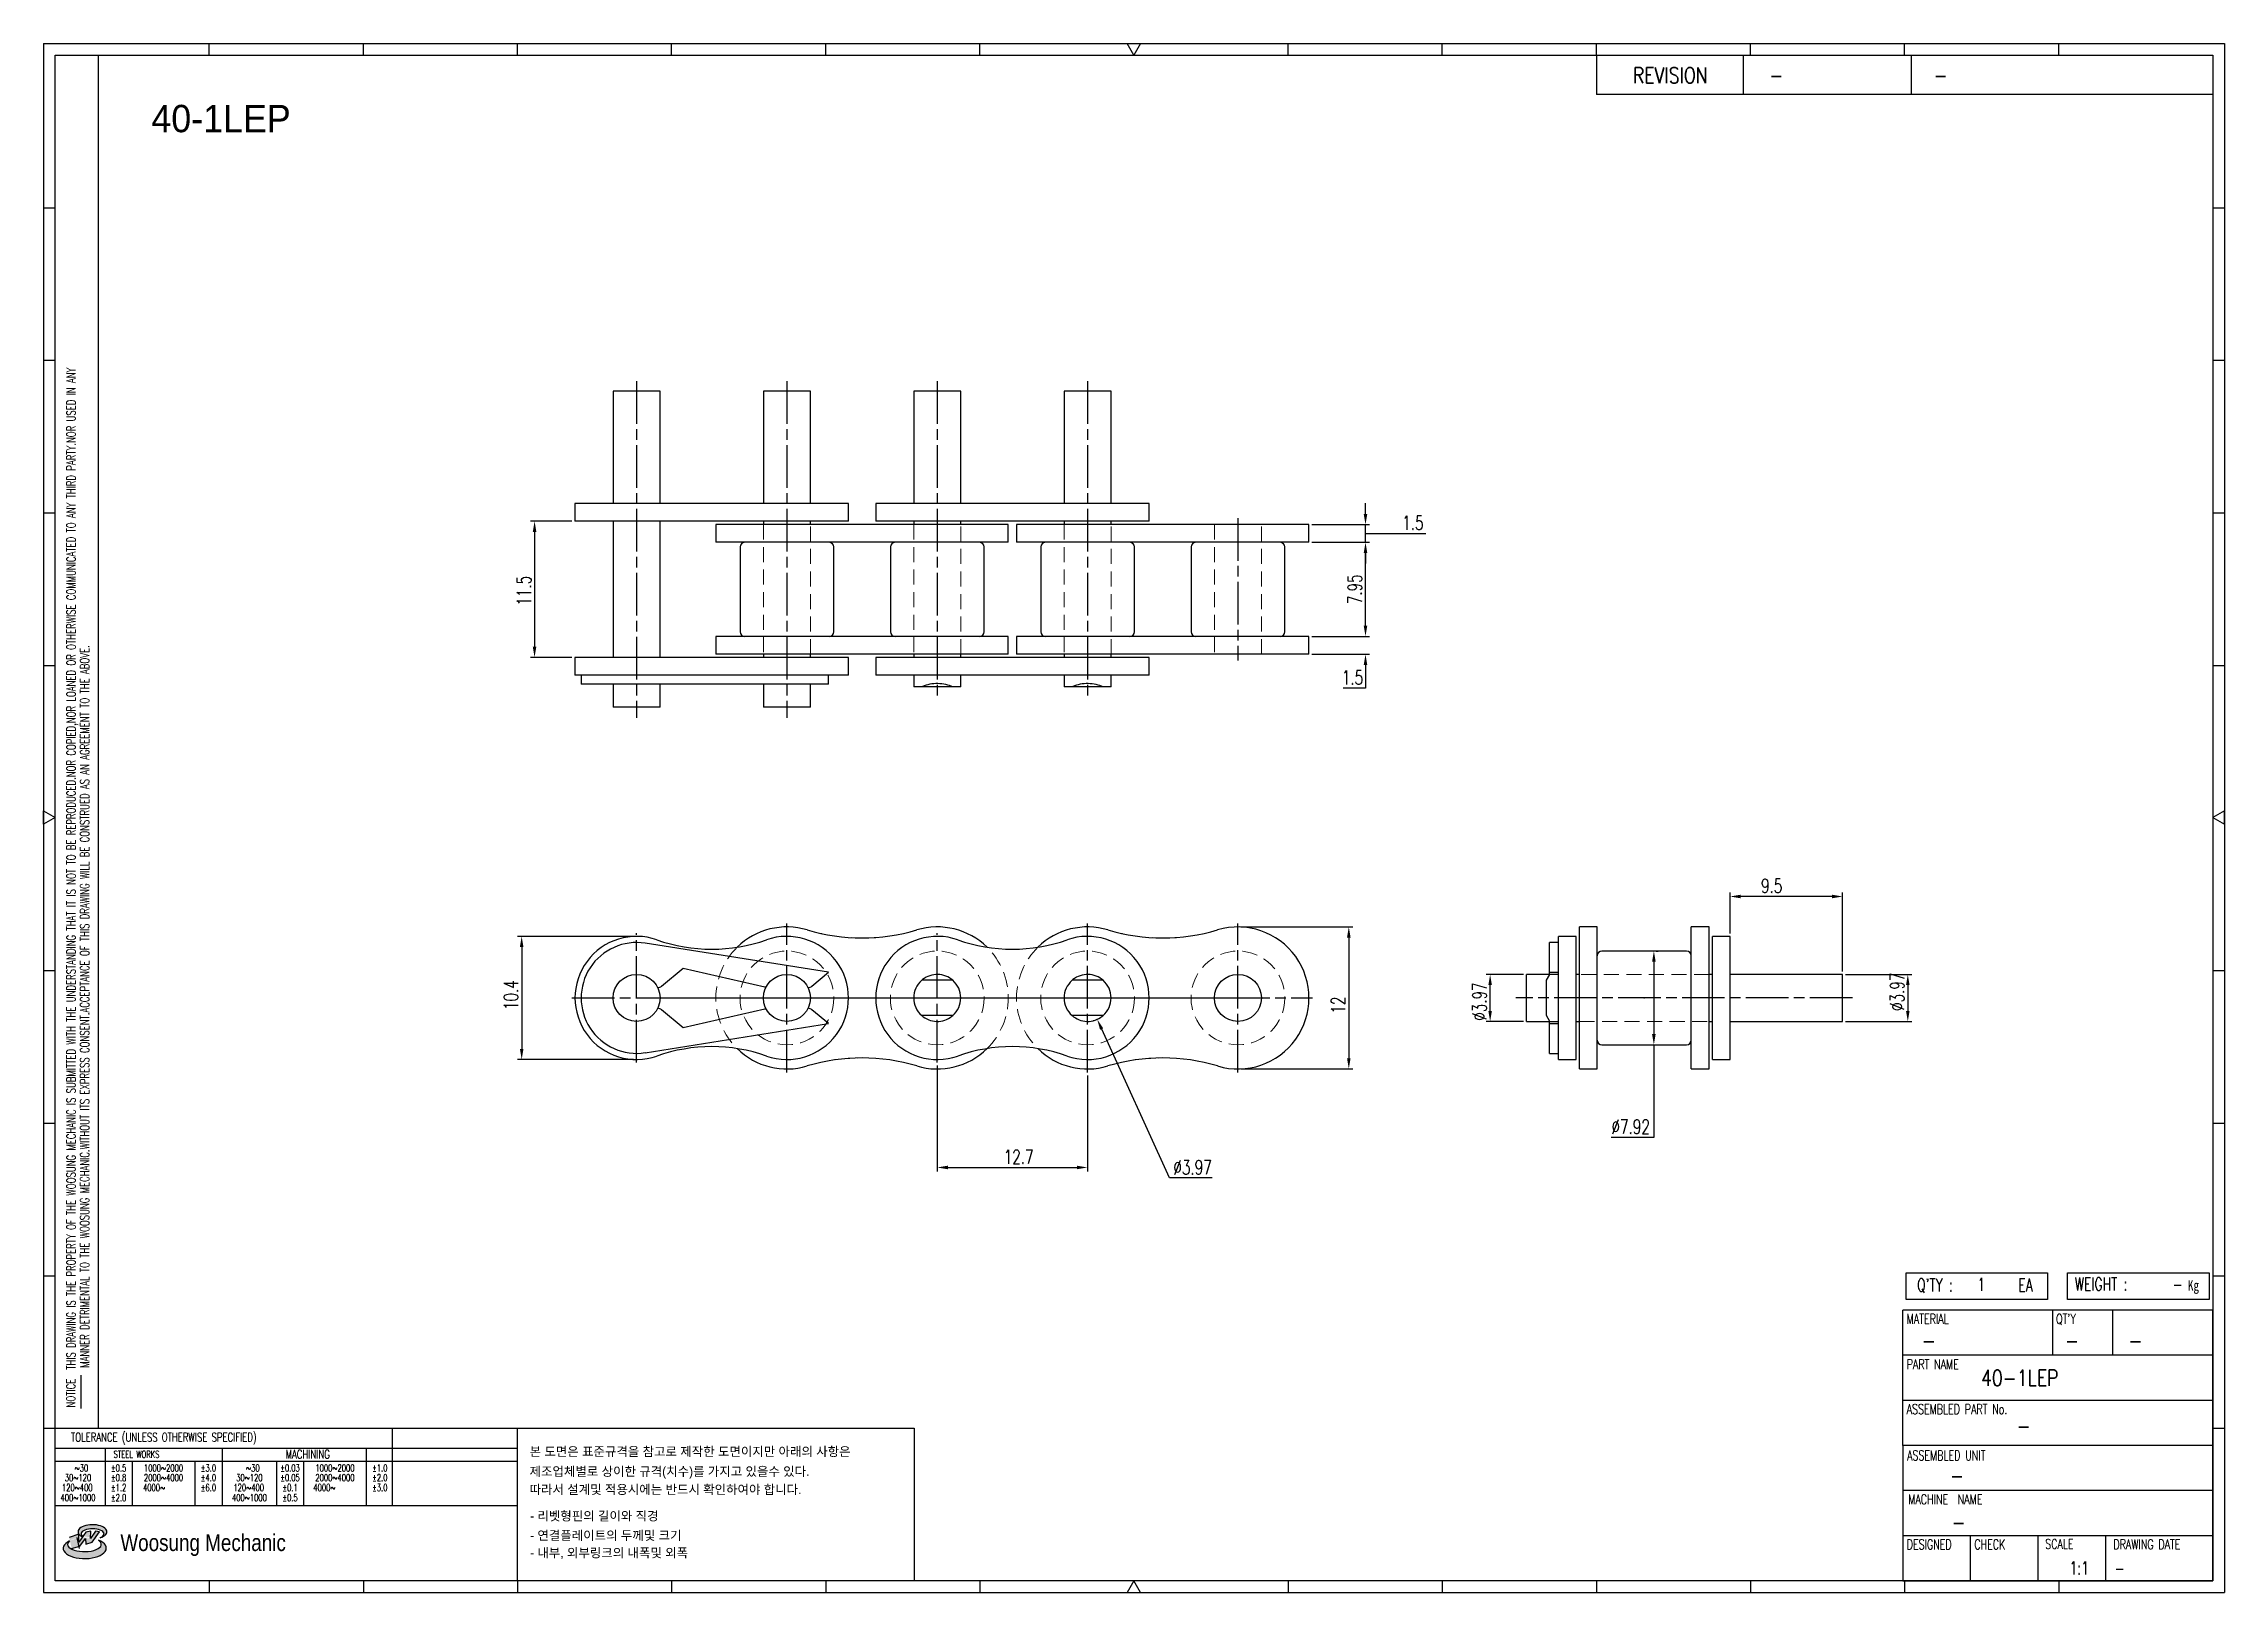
# Model space of a CAD drawing. Header units: millimetres. Extents: x 333 to 518, y 59 to 190.
import ezdxf
from ezdxf.enums import TextEntityAlignment as Align

# ---------------------------------------------------------------- set-up
doc = ezdxf.new("R2010")
doc.units = ezdxf.units.MM
doc.linetypes.add('AM_ISO08W050', pattern=[18, 12, -1.5, 3, -1.5])
doc.linetypes.add('HIDDEN', pattern=[9.525, 6.35, -3.175])
doc.layers.get('Defpoints').update_dxf_attribs({"color": 80})
doc.layers.add('CL1', color=140, linetype='AM_ISO08W050', lineweight=25)
doc.layers.add('HL3', color=1, linetype='HIDDEN', lineweight=0)
for name, color, linetype in [('S-DIM', 7, 'Continuous'), ('TITLE', 7, 'Continuous'), ('도면레이아웃', 7, 'Continuous')]:
    doc.layers.add(name, color=color, linetype=linetype)
doc.styles.add('HAN', font='ROMANS.shx', dxfattribs={"width": 0.7, "bigfont": 'whgtxt.shx'})
doc.styles.add('HKD_ST2', font='romans.shx', dxfattribs={"width": 0.7, "height": 4, "bigfont": '@extfont2.shx'})
doc.styles.add('HSG', font='SIMPLEX.shx', dxfattribs={"width": 0.7, "bigfont": 'HSG.shx'})
doc.styles.add('MtXpl_', font='Gulim.ttf')
doc.styles.add('SLDTEXTSTYLE4', font='arial.ttf', dxfattribs={"width": 0.8})
doc.dimstyles.new('AP0.5', dxfattribs={"dimscale": 0.5, "dimtxt": 2.4, "dimasz": 1.8, "dimexe": 0.7, "dimexo": 0.5, "dimgap": 0.6, "dimtad": 1, "dimtoh": 1, "dimrnd": 0.01, "dimzin": 9, "dimdsep": 46, "dimtxsty": 'HSG', "dimcen": 0, "dimclrd": 251, "dimclre": 251, "dimclrt": 60, "dimazin": 2, "dimtp": 1, "dimtm": 1, "dimtfac": 0.5, "dimtofl": 0, "dimtmove": 0, "dimatfit": 3, "dimfxl": 0, "dimtvp": 1, "dimtolj": 2, "dimlwd": -1, "dimlwe": -1, "dimarcsym": 0})

# ---------------------------------------------------------------- blocks, each defined once
blk = doc.blocks.new('MAST')
at = {"layer": '도면레이아웃'}
h = blk.add_hatch(color=10, dxfattribs=at)
h.paths.add_polyline_path([(1.544, 35.177), (1.554, 34.966), (1.779, 35.034), (2.054, 35.422), (1.908, 35.446), (1.728, 35.167), (1.741, 35.439), (1.547, 35.405), (1.292, 35.041), (1.295, 35.33), (0.943, 35.208), (1.03, 34.8), (1.336, 34.885)])
edge = h.paths.add_edge_path()
edge.add_ellipse((1.795, 35.421), major_axis=(-0.53, 0), ratio=0.487785, start_angle=122.36065, end_angle=403.39574)
edge.add_line((1.411, 35.244), (1.419, 35.261))
edge.add_ellipse((1.798, 35.344), major_axis=(-0.423, 0), ratio=0.444396, start_angle=131.58977, end_angle=386.19408, ccw=False)
edge = h.paths.add_edge_path()
edge.add_ellipse((1.512, 34.815), major_axis=(-0.793, 0), ratio=0.480113, start_angle=314.67633, end_angle=590.85213)
edge.add_ellipse((1.501, 34.958), major_axis=(-0.62, 0), ratio=0.43311, start_angle=331.7024, end_angle=574.42495, ccw=False)
at = {"color": 140}
for p, q in [((0, 90.118), (80.15, 90.118)), ((0, 90.118), (0, 33.191)), ((80.15, 90.118), (80.15, 33.191)), ((57.068, 89.693), (57.068, 88.246)), ((62.47, 89.693), (62.47, 88.246)), ((68.635, 89.693), (68.635, 88.246)), ((79.725, 88.246), (57.068, 88.246)), ((68.449, 43.961), (68.449, 44.936)), ((68.449, 44.936), (73.654, 44.936)), ((73.654, 44.936), (73.654, 43.961)), ((74.39, 43.961), (74.39, 44.936)), ((74.39, 44.936), (79.595, 44.936)), ((79.595, 44.936), (79.595, 43.961)), ((68.336, 38.59), (68.336, 43.563)), ((79.725, 43.563), (68.336, 43.563)), ((73.654, 43.961), (68.449, 43.961)), ((73.827, 43.563), (73.827, 41.905)), ((79.595, 43.961), (74.39, 43.961)), ((76.037, 43.563), (76.037, 41.905)), ((79.725, 38.59), (79.725, 43.563)), ((79.725, 41.905), (68.336, 41.905)), ((79.725, 40.248), (68.336, 40.248)), ((68.336, 38.59), (68.336, 33.616)), ((79.725, 38.59), (68.336, 38.59)), ((79.725, 33.616), (79.725, 38.59)), ((79.725, 36.932), (68.336, 36.932)), ((79.725, 35.274), (68.336, 35.274)), ((70.822, 33.616), (70.822, 35.274)), ((73.309, 33.616), (73.309, 35.274)), ((75.796, 33.616), (75.796, 35.274)), ((0, 33.191), (80.15, 33.191)), ((68.336, 33.616), (79.725, 33.616))]:
    blk.add_line(p, q, dxfattribs=at)
for p, q in [((6.089, 89.693), (6.089, 90.118)), ((11.753, 89.693), (11.753, 90.118)), ((17.418, 89.693), (17.418, 90.118)), ((23.082, 89.693), (23.082, 90.118)), ((28.746, 89.693), (28.746, 90.118)), ((34.411, 89.693), (34.411, 90.118)), ((45.739, 89.693), (45.739, 90.118)), ((51.404, 89.693), (51.404, 90.118)), ((57.068, 89.693), (57.068, 90.118)), ((62.732, 89.693), (62.732, 90.118)), ((68.397, 89.693), (68.397, 90.118)), ((74.061, 89.693), (74.061, 90.118)), ((0, 84.085), (0.425, 84.085)), ((79.725, 84.085), (80.15, 84.085)), ((0, 78.478), (0.425, 78.478)), ((79.725, 78.478), (80.15, 78.478)), ((0, 72.87), (0.425, 72.87)), ((79.725, 72.87), (80.15, 72.87)), ((0, 67.262), (0.425, 67.262)), ((79.725, 67.262), (80.15, 67.262)), ((0, 56.047), (0.425, 56.047)), ((79.725, 56.047), (80.15, 56.047)), ((0, 50.439), (0.425, 50.439)), ((79.725, 50.439), (80.15, 50.439)), ((0, 44.832), (0.425, 44.832)), ((79.725, 44.832), (80.15, 44.832)), ((1.377, 39.947), (1.377, 41.174)), ((0, 39.224), (0.425, 39.224)), ((79.725, 39.224), (80.15, 39.224)), ((6.089, 33.616), (6.089, 33.191)), ((11.753, 33.616), (11.753, 33.191)), ((17.418, 33.616), (17.418, 33.191)), ((23.082, 33.616), (23.082, 33.191)), ((28.746, 33.616), (28.746, 33.191)), ((34.411, 33.616), (34.411, 33.191)), ((45.739, 33.616), (45.739, 33.191)), ((51.404, 33.616), (51.404, 33.191)), ((57.068, 33.616), (57.068, 33.191)), ((62.732, 33.616), (62.732, 33.191)), ((68.397, 33.616), (68.397, 33.191)), ((74.061, 33.616), (74.061, 33.191))]:
    blk.add_line(p, q)
at = {"color": 2}
for p, q in [((2.017, 39.224), (2.017, 89.693)), ((0.425, 39.224), (17.418, 39.224)), ((0.425, 38.487), (17.418, 38.487)), ((2.257, 38.487), (2.257, 36.382)), ((6.557, 38.5), (6.557, 36.382)), ((11.857, 38.487), (11.857, 36.382)), ((12.816, 39.224), (12.816, 36.382)), ((17.418, 33.616), (17.418, 39.224)), ((0.425, 38.012), (17.418, 38.012)), ((3.257, 38.012), (3.257, 36.382)), ((5.557, 38.012), (5.557, 36.382)), ((8.557, 38.012), (8.557, 36.382)), ((9.557, 38.026), (9.557, 36.382)), ((0.425, 36.382), (17.418, 36.382))]:
    blk.add_line(p, q, dxfattribs=at)
for points in [[(40.075, 89.693), (39.83, 90.118), (40.32, 90.118)], [(0.425, 61.679), (0, 61.433), (0, 61.924)], [(79.725, 61.679), (80.15, 61.433), (80.15, 61.924)], [(40.075, 33.616), (39.83, 33.191), (40.32, 33.191)]]:
    blk.add_lwpolyline(points, close=True)
at = {"color": 140}
blk.add_lwpolyline([(0.425, 89.693), (79.725, 89.693), (79.725, 33.616), (0.425, 33.616)], close=True, dxfattribs=at)
at = {"layer": '도면레이아웃'}
for p, q in [((1.295, 35.33), (0.943, 35.208)), ((1.547, 35.405), (1.292, 35.041)), ((1.292, 35.041), (1.295, 35.33)), ((1.741, 35.439), (1.547, 35.405)), ((1.908, 35.446), (1.728, 35.167)), ((1.728, 35.167), (1.741, 35.439)), ((1.779, 35.034), (2.054, 35.422)), ((2.054, 35.422), (1.908, 35.446)), ((1.03, 34.8), (1.336, 34.885)), ((1.224, 35.208), (1.311, 34.8)), ((1.224, 35.208), (1.224, 35.208)), ((1.336, 34.885), (1.544, 35.177)), ((1.419, 35.261), (1.411, 35.244)), ((1.544, 35.177), (1.554, 34.966)), ((1.554, 34.966), (1.779, 35.034))]:
    blk.add_line(p, q, dxfattribs=at)
for centre, major_axis, ratio, start_param, end_param in [((1.795, 35.421), (-0.53, 0), 0.487785, 2.135596, 7.040584), ((1.798, 35.344), (-0.423, 0), 0.444396, 2.296675, 6.740358), ((1.512, 34.815), (-0.793, 0), 0.480113, 5.492138, 10.312315), ((1.501, 34.958), (-0.62, 0), 0.43311, 5.789299, 10.025607)]:
    blk.add_ellipse(centre, major_axis=major_axis, ratio=ratio, start_param=start_param, end_param=end_param, dxfattribs=at)
for s, height, style, width, p in [('REVISION', 0.5806, 'HAN', 0.8, (58.415, 88.664)), ('-', 0.581, 'HAN', 0.8, (63.426, 88.664)), ('-', 0.581, 'HAN', 0.8, (69.468, 88.664)), ("Q'TY : ", 0.4746, 'HKD_ST2', 0.7, (68.857, 44.253)), ('1', 0.475, 'HKD_ST2', 0.7, (71.071, 44.275)), ('EA', 0.4746, 'HKD_ST2', 0.7, (72.578, 44.253)), ('WEIGHT : ', 0.4746, 'HKD_ST2', 0.7, (74.65, 44.286)), ('-', 0.581, 'HAN', 0.8, (69.029, 42.157)), ('-', 0.581, 'HAN', 0.8, (74.289, 42.157)), ('-', 0.581, 'HAN', 0.8, (76.623, 42.157)), ('-', 0.581, 'HAN', 0.8, (72.515, 39.013)), ('-', 0.581, 'HAN', 0.8, (70.067, 37.189)), ('-', 0.581, 'HAN', 0.8, (70.126, 35.48)), ('1:1', 0.4746, 'HKD_ST2', 0.7, (74.458, 33.848)), ('-', 0.475, 'HKD_ST2', 0.7, (76.112, 33.837))]:
    blk.add_text(s, height=height, dxfattribs=dict(style=style, width=width)).set_placement(p)
at = {"color": 6, "style": 'HKD_ST2', "width": 0.7}
for s, p in [(' THIS DRAWING IS THE PROPERTY OF THE WOOSUNG MECHANIC IS SUBMITTED WITH THE UNDERSTANDING THAT IT IS NOT TO BE REPRODUCED.NOR COPIED,NOR LOANED OR OTHERWISE COMMUNICATED TO ANY THIRD PARTY.NOR USED IN ANY', (1.173, 41.217)), ('MANNER DETRIMENTAL TO THE WOOSUNG MECHANIC.WITHOUT ITS EXPRESS CONSENT.ACCEPTANCE OF THIS DRAWING WILL BE CONSTRUED AS AN AGREEMENT TO THE ABOVE.', (1.672, 41.447))]:
    blk.add_text(s, height=0.326266, rotation=90, dxfattribs=at).set_placement(p)
at = {"style": 'HKD_ST2', "width": 0.7}
blk.add_text('-', height=0.475, dxfattribs=at).set_placement((78.613, 44.286), align=Align.RIGHT)
at = {"color": 254, "style": 'HKD_ST2', "width": 0.7}
for s, height, p in [('MATERIAL', 0.3651, (68.474, 43.425)), ("QT'Y", 0.3651, (73.965, 43.425)), ('PART NAME', 0.3651, (68.474, 41.756)), ('ASSEMBLED PART No.', 0.36511, (68.474, 40.109)), ('ASSEMBLED UNIT', 0.36511, (68.49, 38.408)), ('MACHINE  NAME', 0.36511, (68.532, 36.794)), ('DESIGNED', 0.3651, (68.474, 35.136)), ('CHECK', 0.3651, (70.961, 35.136)), ('SCALE', 0.3651, (73.566, 35.153)), ('DRAWING DATE', 0.36511, (76.071, 35.141))]:
    blk.add_text(s, height=height, dxfattribs=at).set_placement(p, align=Align.TOP_LEFT)
at = {"style": 'HKD_ST2', "width": 0.7}
blk.add_text('NOTICE', height=0.3263, rotation=90, dxfattribs=at).set_placement((1.163, 39.988))
blk.add_text('TOLERANCE (UNLESS OTHERWISE SPECIFIED)', height=0.32627, dxfattribs=at).set_placement((4.417, 38.896), align=Align.MIDDLE_CENTER)
at = {"color": 4, "style": 'HKD_ST2', "width": 0.7}
for s, height, p in [('%%12630', 0.261, (1.389, 37.762)), ('1000%%1262000', 0.26101, (4.407, 37.762)), ('%%12630', 0.261, (7.689, 37.762)), ('1000%%1262000', 0.26101, (10.707, 37.762)), ('120%%126400', 0.26101, (1.237, 37.045)), ('30%%126120', 0.261, (1.263, 37.411)), ('4000%%126', 0.261, (4.061, 37.045)), ('2000%%1264000', 0.26101, (4.407, 37.411)), ('120%%126400', 0.26101, (7.537, 37.045)), ('30%%126120', 0.261, (7.563, 37.411)), ('4000%%126', 0.261, (10.321, 37.045)), ('2000%%1264000', 0.26101, (10.707, 37.411)), ('400%%1261000', 0.26101, (1.263, 36.67)), ('400%%1261000', 0.26101, (7.563, 36.67))]:
    blk.add_text(s, height=height, dxfattribs=at).set_placement(p, align=Align.MIDDLE_CENTER)
for s, height, p in [('%%P0.5', 0.261, (2.757, 37.762)), ('STEEL WORKS', 0.26101, (3.416, 38.268)), ('%%P3.0', 0.261, (6.057, 37.762)), ('%%P0.03', 0.261, (9.057, 37.762)), ('MACHINING', 0.3263, (9.707, 38.27)), ('%%P1.0', 0.261, (12.357, 37.762)), ('%%P0.8', 0.261, (2.757, 37.411)), ('%%P1.2', 0.261, (2.757, 37.045)), ('%%P4.0', 0.261, (6.057, 37.411)), ('%%P6.0', 0.261, (6.057, 37.045)), ('%%P0.05', 0.261, (9.057, 37.411)), ('%%P0.1', 0.261, (9.057, 37.045)), ('%%P2.0', 0.261, (12.357, 37.411)), ('%%P3.0', 0.261, (12.357, 37.045)), ('%%P2.0', 0.261, (2.757, 36.67)), ('%%P0.5', 0.261, (9.057, 36.67))]:
    blk.add_text(s, height=height, dxfattribs=at).set_placement(p, align=Align.MIDDLE)
at = {"color": 1, "style": 'SLDTEXTSTYLE4', "width": 0.8}
blk.add_text('Woosung Mechanic', height=0.61957, dxfattribs=at).set_placement((2.822, 34.711))
at = {"layer": 'TITLE', "width": 0.8}
blk.add_text('Kg', height=0.3789, dxfattribs=at).set_placement((78.807, 44.286))
blk = doc.blocks.new('*D2')
at = {"layer": 'Defpoints', "color": 0, "transparency": 16777216}
for p in [(440.35, 139.81), (440.35, 138.31), (445.13, 139.81)]:
    blk.add_point(p, dxfattribs=at)
at = {"layer": 'S-DIM', "color": 251, "linetype": 'ByBlock', "transparency": 16777216}
for p, q in [((445.13, 140.71), (445.13, 141.61)), ((440.6, 139.81), (445.48, 139.81)), ((440.6, 138.31), (445.48, 138.31)), ((445.13, 137.41), (445.13, 135.44)), ((445.13, 135.44), (443.23, 135.44))]:
    blk.add_line(p, q, dxfattribs=at)
at = {"layer": 'S-DIM', "color": 251, "transparency": 16777216}
for points in [[(444.98, 140.71), (445.28, 140.71), (445.13, 139.81)], [(444.98, 137.41), (445.28, 137.41), (445.13, 138.31)]]:
    blk.add_solid(points, dxfattribs=at)
at = {"layer": 'S-DIM', "color": 60, "transparency": 16777216, "insert": (444.03, 136.34), "char_height": 1.2, "attachment_point": 5, "style": 'HSG'}
blk.add_mtext('\\A2;1.5', dxfattribs=at)
blk = doc.blocks.new('*D3')
at = {"layer": 'Defpoints', "color": 0, "transparency": 16777216}
for p in [(440.35, 147.76), (445.13, 147.76), (440.35, 139.81)]:
    blk.add_point(p, dxfattribs=at)
at = {"layer": 'S-DIM', "color": 251, "linetype": 'ByBlock', "transparency": 16777216}
for p, q in [((440.6, 147.76), (445.48, 147.76)), ((445.13, 140.71), (445.13, 146.86)), ((440.6, 139.81), (445.48, 139.81))]:
    blk.add_line(p, q, dxfattribs=at)
at = {"layer": 'S-DIM', "color": 251, "transparency": 16777216}
for points in [[(444.98, 146.86), (445.28, 146.86), (445.13, 147.76)], [(444.98, 140.71), (445.28, 140.71), (445.13, 139.81)]]:
    blk.add_solid(points, dxfattribs=at)
at = {"layer": 'S-DIM', "color": 60, "transparency": 16777216, "insert": (444.23, 143.79), "char_height": 1.2, "attachment_point": 5, "rotation": 90, "style": 'HSG'}
blk.add_mtext('\\A2;7.95', dxfattribs=at)
blk = doc.blocks.new('*D4')
at = {"layer": 'Defpoints', "color": 0, "transparency": 16777216}
for p in [(440.35, 149.26), (445.13, 149.26), (440.35, 147.76)]:
    blk.add_point(p, dxfattribs=at)
at = {"layer": 'S-DIM', "color": 251, "linetype": 'ByBlock', "transparency": 16777216}
for p, q in [((445.13, 150.16), (445.13, 151.06)), ((440.6, 149.26), (445.48, 149.26)), ((445.13, 147.76), (445.13, 149.26)), ((440.6, 147.76), (445.48, 147.76)), ((445.13, 148.51), (448.03, 148.51)), ((448.03, 148.51), (450.23, 148.51)), ((445.13, 146.86), (445.13, 145.96))]:
    blk.add_line(p, q, dxfattribs=at)
at = {"layer": 'S-DIM', "color": 251, "transparency": 16777216}
for points in [[(444.98, 150.16), (445.28, 150.16), (445.13, 149.26)], [(444.98, 146.86), (445.28, 146.86), (445.13, 147.76)]]:
    blk.add_solid(points, dxfattribs=at)
at = {"layer": 'S-DIM', "color": 60, "transparency": 16777216, "insert": (449.13, 149.41), "char_height": 1.2, "attachment_point": 5, "style": 'HSG'}
blk.add_mtext('\\A2;1.5', dxfattribs=at)
blk = doc.blocks.new('*D5')
at = {"layer": 'Defpoints', "color": 0, "transparency": 16777216}
for p in [(378.35, 149.54), (374.94, 138.04), (378.35, 138.04)]:
    blk.add_point(p, dxfattribs=at)
at = {"layer": 'S-DIM', "color": 251, "linetype": 'ByBlock', "transparency": 16777216}
for p, q in [((378.1, 149.54), (374.59, 149.54)), ((374.94, 148.64), (374.94, 138.94)), ((378.1, 138.04), (374.59, 138.04))]:
    blk.add_line(p, q, dxfattribs=at)
at = {"layer": 'S-DIM', "color": 251, "transparency": 16777216}
for points in [[(374.79, 148.64), (375.09, 148.64), (374.94, 149.54)], [(374.79, 138.94), (375.09, 138.94), (374.94, 138.04)]]:
    blk.add_solid(points, dxfattribs=at)
at = {"layer": 'S-DIM', "color": 60, "transparency": 16777216, "insert": (374.04, 143.67), "char_height": 1.2, "attachment_point": 5, "rotation": 90, "style": 'HSG'}
blk.add_mtext('\\A2;11.5', dxfattribs=at)
blk = doc.blocks.new('*D6')
at = {"layer": 'Defpoints', "color": 0, "transparency": 16777216}
for p in [(383.55, 114.47), (373.85, 104.07), (383.55, 104.07)]:
    blk.add_point(p, dxfattribs=at)
at = {"layer": 'S-DIM', "color": 251, "linetype": 'ByBlock', "transparency": 16777216}
for p, q in [((383.3, 114.47), (373.5, 114.47)), ((373.85, 113.57), (373.85, 104.97)), ((383.3, 104.07), (373.5, 104.07))]:
    blk.add_line(p, q, dxfattribs=at)
at = {"layer": 'S-DIM', "color": 251, "transparency": 16777216}
for points in [[(373.7, 113.57), (374, 113.57), (373.85, 114.47)], [(373.7, 104.97), (374, 104.97), (373.85, 104.07)]]:
    blk.add_solid(points, dxfattribs=at)
at = {"layer": 'S-DIM', "color": 60, "transparency": 16777216, "insert": (372.95, 109.51), "char_height": 1.2, "attachment_point": 5, "rotation": 90, "style": 'HSG'}
blk.add_mtext('\\A2;10.4', dxfattribs=at)
blk = doc.blocks.new('*D7')
at = {"layer": 'Defpoints', "color": 0, "transparency": 16777216}
for p in [(408.95, 103.81), (421.65, 102.97), (421.65, 94.95)]:
    blk.add_point(p, dxfattribs=at)
at = {"layer": 'S-DIM', "color": 251, "linetype": 'ByBlock', "transparency": 16777216}
for p, q in [((408.95, 103.56), (408.95, 94.6)), ((421.65, 102.72), (421.65, 94.6)), ((409.85, 94.95), (420.75, 94.95))]:
    blk.add_line(p, q, dxfattribs=at)
at = {"layer": 'S-DIM', "color": 251, "transparency": 16777216}
for points in [[(409.85, 95.1), (409.85, 94.8), (408.95, 94.95)], [(420.75, 95.1), (420.75, 94.8), (421.65, 94.95)]]:
    blk.add_solid(points, dxfattribs=at)
at = {"layer": 'S-DIM', "color": 60, "transparency": 16777216, "insert": (415.83, 95.85), "char_height": 1.2, "attachment_point": 5, "style": 'HSG'}
blk.add_mtext('\\A2;12.7', dxfattribs=at)
blk = doc.blocks.new('*D8')
at = {"layer": 'Defpoints', "color": 0, "transparency": 16777216}
for p in [(420.83, 111.08), (422.47, 107.46)]:
    blk.add_point(p, dxfattribs=at)
at = {"layer": 'S-DIM', "color": 251, "linetype": 'ByBlock', "transparency": 16777216}
for p, q in [((428.56, 94.06), (422.85, 106.64)), ((432.18, 94.06), (428.56, 94.06))]:
    blk.add_line(p, q, dxfattribs=at)
blk.add_arc((421.65, 109.27), 1.98, 284.3062, 304.1935, dxfattribs=at)
at = {"layer": 'S-DIM', "color": 251, "transparency": 16777216}
blk.add_solid([(422.98, 106.7), (422.71, 106.58), (422.47, 107.46)], dxfattribs=at)
at = {"layer": 'S-DIM', "color": 60, "transparency": 16777216, "insert": (430.52, 94.96), "char_height": 1.2, "attachment_point": 5, "style": 'HSG'}
blk.add_mtext('\\A2;∅3.97', dxfattribs=at)
blk = doc.blocks.new('*D9')
at = {"layer": 'Defpoints', "color": 0, "transparency": 16777216}
for p in [(455.66, 111.25), (458.73, 111.25), (458.73, 107.28)]:
    blk.add_point(p, dxfattribs=at)
at = {"layer": 'S-DIM', "color": 251, "linetype": 'ByBlock', "transparency": 16777216}
for p, q in [((458.48, 111.25), (455.31, 111.25)), ((455.66, 108.18), (455.66, 110.35)), ((458.48, 107.28), (455.31, 107.28))]:
    blk.add_line(p, q, dxfattribs=at)
at = {"layer": 'S-DIM', "color": 251, "transparency": 16777216}
for points in [[(455.51, 110.35), (455.81, 110.35), (455.66, 111.25)], [(455.51, 108.18), (455.81, 108.18), (455.66, 107.28)]]:
    blk.add_solid(points, dxfattribs=at)
at = {"layer": 'S-DIM', "color": 60, "transparency": 16777216, "insert": (454.76, 108.96), "char_height": 1.2, "attachment_point": 5, "rotation": 90, "style": 'HSG'}
blk.add_mtext('\\A2;%%c3.97', dxfattribs=at)
blk = doc.blocks.new('*D10')
at = {"layer": 'Defpoints', "color": 0, "transparency": 16777216}
for p in [(469.44, 113.23), (469.44, 105.31), (469.49, 105.31)]:
    blk.add_point(p, dxfattribs=at)
at = {"layer": 'S-DIM', "color": 251, "linetype": 'ByBlock', "transparency": 16777216}
for p, q in [((469.69, 113.23), (469.84, 113.23)), ((469.49, 112.33), (469.49, 106.21)), ((469.49, 105.31), (469.49, 97.49)), ((469.69, 105.31), (469.84, 105.31)), ((469.49, 97.49), (465.87, 97.49))]:
    blk.add_line(p, q, dxfattribs=at)
at = {"layer": 'S-DIM', "color": 251, "transparency": 16777216}
for points in [[(469.34, 112.33), (469.64, 112.33), (469.49, 113.23)], [(469.34, 106.21), (469.64, 106.21), (469.49, 105.31)]]:
    blk.add_solid(points, dxfattribs=at)
at = {"layer": 'S-DIM', "color": 60, "transparency": 16777216, "insert": (467.53, 98.39), "char_height": 1.2, "attachment_point": 5, "style": 'HSG'}
blk.add_mtext('\\A2;%%c7.92', dxfattribs=at)
blk = doc.blocks.new('*D11')
at = {"layer": 'Defpoints', "color": 0, "transparency": 16777216}
for p in [(485.43, 111.25), (485.43, 107.28), (490.94, 107.28)]:
    blk.add_point(p, dxfattribs=at)
at = {"layer": 'S-DIM', "color": 251, "linetype": 'ByBlock', "transparency": 16777216}
for p, q in [((485.68, 111.25), (491.29, 111.25)), ((490.94, 110.35), (490.94, 108.18)), ((485.68, 107.28), (491.29, 107.28))]:
    blk.add_line(p, q, dxfattribs=at)
at = {"layer": 'S-DIM', "color": 251, "transparency": 16777216}
for points in [[(490.79, 110.35), (491.09, 110.35), (490.94, 111.25)], [(490.79, 108.18), (491.09, 108.18), (490.94, 107.28)]]:
    blk.add_solid(points, dxfattribs=at)
at = {"layer": 'S-DIM', "color": 60, "transparency": 16777216, "insert": (490.04, 109.79), "char_height": 1.2, "attachment_point": 5, "rotation": 90, "style": 'HSG'}
blk.add_mtext('\\A2;%%c3.97', dxfattribs=at)
blk = doc.blocks.new('*D12')
at = {"layer": 'Defpoints', "color": 0, "transparency": 16777216}
for p in [(475.93, 117.84), (475.93, 114.47), (485.43, 111.25)]:
    blk.add_point(p, dxfattribs=at)
at = {"layer": 'S-DIM', "color": 251, "linetype": 'ByBlock', "transparency": 16777216}
for p, q in [((475.93, 114.72), (475.93, 118.19)), ((485.43, 111.5), (485.43, 118.19)), ((484.53, 117.84), (476.83, 117.84))]:
    blk.add_line(p, q, dxfattribs=at)
at = {"layer": 'S-DIM', "color": 251, "transparency": 16777216}
for points in [[(476.83, 117.99), (476.83, 117.69), (475.93, 117.84)], [(484.53, 117.99), (484.53, 117.69), (485.43, 117.84)]]:
    blk.add_solid(points, dxfattribs=at)
at = {"layer": 'S-DIM', "color": 60, "transparency": 16777216, "insert": (479.44, 118.74), "char_height": 1.2, "attachment_point": 5, "style": 'HSG'}
blk.add_mtext('\\A2;9.5', dxfattribs=at)
blk = doc.blocks.new('*D13')
at = {"layer": 'Defpoints', "color": 0, "transparency": 16777216}
for p in [(434.35, 115.27), (434.35, 103.27), (443.72, 103.27)]:
    blk.add_point(p, dxfattribs=at)
at = {"layer": 'S-DIM', "color": 251, "linetype": 'ByBlock', "transparency": 16777216}
for p, q in [((434.6, 115.27), (444.07, 115.27)), ((443.72, 114.37), (443.72, 104.17)), ((434.6, 103.27), (444.07, 103.27))]:
    blk.add_line(p, q, dxfattribs=at)
at = {"layer": 'S-DIM', "color": 251, "transparency": 16777216}
for points in [[(443.57, 114.37), (443.87, 114.37), (443.72, 115.27)], [(443.57, 104.17), (443.87, 104.17), (443.72, 103.27)]]:
    blk.add_solid(points, dxfattribs=at)
at = {"layer": 'S-DIM', "color": 60, "transparency": 16777216, "insert": (442.82, 108.67), "char_height": 1.2, "attachment_point": 5, "rotation": 90, "style": 'HSG'}
blk.add_mtext('\\A2;12', dxfattribs=at)

msp = doc.modelspace()

# ---------------------------------------------------------------- linework, layer by layer
for p, q in [((385.54, 160.538), (381.57, 160.538)), ((381.57, 160.538), (381.57, 151.038)), ((385.54, 151.038), (385.54, 160.538)), ((398.24, 160.538), (394.27, 160.538)), ((394.27, 160.538), (394.27, 151.038)), ((398.24, 151.038), (398.24, 160.538)), ((410.94, 160.538), (406.97, 160.538)), ((406.97, 160.538), (406.97, 151.038)), ((410.94, 151.038), (410.94, 160.538)), ((423.64, 160.538), (419.67, 160.538)), ((419.67, 160.538), (419.67, 151.038)), ((423.64, 151.038), (423.64, 160.538)), ((378.355, 151.038), (378.355, 149.538)), ((401.455, 151.038), (378.355, 151.038)), ((401.455, 149.538), (378.355, 149.538)), ((381.57, 149.538), (381.57, 138.038)), ((385.54, 138.038), (385.54, 149.538)), ((390.255, 149.263), (390.255, 147.763)), ((414.955, 149.263), (390.255, 149.263)), ((394.27, 149.538), (394.27, 149.263)), ((398.24, 149.263), (398.24, 149.538)), ((401.455, 149.538), (401.455, 151.038)), ((403.755, 151.038), (403.755, 149.538)), ((426.855, 151.038), (403.755, 151.038)), ((426.855, 149.538), (403.755, 149.538)), ((406.97, 149.538), (406.97, 149.263)), ((410.94, 149.263), (410.94, 149.538)), ((414.955, 147.763), (414.955, 149.263)), ((415.655, 149.263), (415.655, 147.763)), ((440.355, 149.263), (415.655, 149.263)), ((419.67, 149.538), (419.67, 149.263)), ((423.64, 149.263), (423.64, 149.538)), ((426.855, 149.538), (426.855, 151.038)), ((440.355, 147.763), (440.355, 149.263)), ((414.955, 147.763), (390.255, 147.763)), ((440.355, 147.763), (415.655, 147.763)), ((392.295, 147.365), (392.295, 140.21)), ((400.215, 140.21), (400.215, 147.365)), ((404.995, 147.365), (404.995, 140.21)), ((412.915, 140.21), (412.915, 147.365)), ((417.695, 147.365), (417.695, 140.21)), ((425.615, 140.21), (425.615, 147.365)), ((430.395, 147.365), (430.395, 140.21)), ((438.315, 140.21), (438.315, 147.365)), ((414.955, 139.813), (390.255, 139.813)), ((390.255, 139.813), (390.255, 138.313)), ((414.955, 138.313), (390.255, 138.313)), ((394.27, 138.313), (394.27, 138.038)), ((398.24, 138.038), (398.24, 138.313)), ((406.97, 138.313), (406.97, 138.038)), ((410.94, 138.038), (410.94, 138.313)), ((414.955, 138.313), (414.955, 139.813)), ((440.355, 139.813), (415.655, 139.813)), ((415.655, 139.813), (415.655, 138.313)), ((440.355, 138.313), (415.655, 138.313)), ((419.67, 138.313), (419.67, 138.038)), ((423.64, 138.038), (423.64, 138.313)), ((440.355, 138.313), (440.355, 139.813)), ((378.355, 138.038), (378.355, 136.538)), ((401.455, 138.038), (378.355, 138.038)), ((401.455, 136.538), (378.355, 136.538)), ((378.875, 136.538), (378.875, 135.788)), ((399.77, 135.788), (399.77, 136.538)), ((401.455, 136.538), (401.455, 138.038)), ((403.755, 138.038), (403.755, 136.538)), ((426.855, 138.038), (403.755, 138.038)), ((426.855, 136.538), (403.755, 136.538)), ((406.97, 136.538), (406.97, 135.538)), ((410.94, 135.538), (410.94, 136.538)), ((419.67, 136.538), (419.67, 135.538)), ((423.64, 135.538), (423.64, 136.538)), ((426.855, 136.538), (426.855, 138.038)), ((399.77, 135.788), (378.875, 135.788)), ((381.57, 135.788), (381.57, 133.838)), ((385.54, 133.838), (385.54, 135.788)), ((394.27, 135.788), (394.27, 133.838)), ((398.24, 133.838), (398.24, 135.788)), ((410.94, 135.538), (406.97, 135.538)), ((407.716, 135.574), (407.642, 135.538)), ((407.856, 135.633), (407.716, 135.574)), ((408.005, 135.684), (407.856, 135.633)), ((408.16, 135.728), (408.005, 135.684)), ((408.322, 135.764), (408.16, 135.728)), ((408.488, 135.792), (408.322, 135.764)), ((408.658, 135.811), (408.488, 135.792)), ((408.83, 135.822), (408.658, 135.811)), ((409.003, 135.824), (408.83, 135.822)), ((409.176, 135.817), (409.003, 135.824)), ((409.347, 135.802), (409.176, 135.817)), ((409.515, 135.778), (409.347, 135.802)), ((409.679, 135.745), (409.515, 135.778)), ((409.837, 135.705), (409.679, 135.745)), ((409.989, 135.656), (409.837, 135.705)), ((410.133, 135.6), (409.989, 135.656)), ((410.268, 135.538), (410.133, 135.6)), ((423.64, 135.538), (419.67, 135.538)), ((420.416, 135.574), (420.342, 135.538)), ((420.556, 135.633), (420.416, 135.574)), ((420.705, 135.684), (420.556, 135.633)), ((420.86, 135.728), (420.705, 135.684)), ((421.022, 135.764), (420.86, 135.728)), ((421.188, 135.792), (421.022, 135.764)), ((421.358, 135.811), (421.188, 135.792)), ((421.53, 135.822), (421.358, 135.811)), ((421.703, 135.824), (421.53, 135.822)), ((421.876, 135.817), (421.703, 135.824)), ((422.047, 135.802), (421.876, 135.817)), ((422.215, 135.778), (422.047, 135.802)), ((422.379, 135.745), (422.215, 135.778)), ((422.537, 135.705), (422.379, 135.745)), ((422.689, 135.656), (422.537, 135.705)), ((422.833, 135.6), (422.689, 135.656)), ((422.968, 135.538), (422.833, 135.6)), ((385.54, 133.838), (381.57, 133.838)), ((398.24, 133.838), (394.27, 133.838)), ((462.928, 114.47), (461.428, 114.47)), ((461.428, 104.07), (461.428, 114.47)), ((462.928, 104.07), (462.928, 114.47)), ((464.703, 115.27), (463.203, 115.27)), ((463.203, 103.27), (463.203, 115.27)), ((464.703, 103.27), (464.703, 115.27)), ((474.153, 115.27), (472.653, 115.27)), ((472.653, 103.27), (472.653, 115.27)), ((474.153, 103.27), (474.153, 115.27)), ((475.928, 114.47), (474.428, 114.47)), ((474.428, 104.07), (474.428, 114.47)), ((475.928, 104.07), (475.928, 114.47)), ((399.77, 111.44), (384.287, 113.892)), ((461.428, 113.95), (460.678, 113.95)), ((460.678, 111.191), (460.678, 113.95)), ((472.256, 113.23), (465.101, 113.23)), ((385.674, 110.268), (387.494, 111.796)), ((387.494, 111.796), (394.403, 110.22)), ((398.374, 110.268), (399.77, 111.44)), ((407.716, 110.821), (407.642, 110.758)), ((410.268, 110.758), (407.642, 110.758)), ((407.856, 110.923), (407.716, 110.821)), ((408.005, 111.013), (407.856, 110.923)), ((408.16, 111.089), (408.005, 111.013)), ((408.322, 111.151), (408.16, 111.089)), ((408.488, 111.199), (408.322, 111.151)), ((408.658, 111.232), (408.488, 111.199)), ((408.83, 111.251), (408.658, 111.232)), ((409.003, 111.254), (408.83, 111.251)), ((409.176, 111.242), (409.003, 111.254)), ((409.347, 111.216), (409.176, 111.242)), ((409.515, 111.174), (409.347, 111.216)), ((409.679, 111.118), (409.515, 111.174)), ((409.837, 111.048), (409.679, 111.118)), ((409.989, 110.964), (409.837, 111.048)), ((410.133, 110.867), (409.989, 110.964)), ((410.268, 110.758), (410.133, 110.867)), ((420.416, 110.821), (420.342, 110.758)), ((422.968, 110.758), (420.342, 110.758)), ((420.556, 110.923), (420.416, 110.821)), ((420.705, 111.013), (420.556, 110.923)), ((420.86, 111.089), (420.705, 111.013)), ((421.022, 111.151), (420.86, 111.089)), ((421.188, 111.199), (421.022, 111.151)), ((421.358, 111.232), (421.188, 111.199)), ((421.53, 111.251), (421.358, 111.232)), ((421.703, 111.254), (421.53, 111.251)), ((421.876, 111.242), (421.703, 111.254)), ((422.047, 111.216), (421.876, 111.242)), ((422.215, 111.174), (422.047, 111.216)), ((422.379, 111.118), (422.215, 111.174)), ((422.537, 111.048), (422.379, 111.118)), ((422.689, 110.964), (422.537, 111.048)), ((422.833, 110.867), (422.689, 110.964)), ((422.968, 110.758), (422.833, 110.867)), ((458.728, 107.285), (458.728, 111.255)), ((460.678, 111.255), (458.728, 111.255)), ((460.428, 110.758), (460.715, 111.255)), ((460.428, 107.781), (460.428, 110.758)), ((460.678, 111.44), (461.428, 111.44)), ((461.428, 111.255), (460.715, 111.255)), ((463.203, 111.255), (462.928, 111.255)), ((474.428, 111.255), (474.153, 111.255)), ((485.428, 111.255), (475.928, 111.255)), ((485.428, 107.285), (485.428, 111.255)), ((383.555, 109.27), (433.592, 109.27)), ((384.287, 104.647), (399.77, 107.1)), ((387.494, 106.744), (385.674, 108.271)), ((394.403, 108.319), (387.494, 106.744)), ((399.77, 107.1), (398.374, 108.271)), ((407.642, 107.781), (407.776, 107.672)), ((410.268, 107.781), (407.642, 107.781)), ((407.776, 107.672), (407.92, 107.576)), ((407.92, 107.576), (408.072, 107.492)), ((408.072, 107.492), (408.23, 107.422)), ((408.23, 107.422), (408.394, 107.366)), ((408.394, 107.366), (408.562, 107.324)), ((408.562, 107.324), (408.733, 107.297)), ((408.733, 107.297), (408.906, 107.285)), ((408.906, 107.285), (409.079, 107.289)), ((409.079, 107.289), (409.251, 107.307)), ((409.251, 107.307), (409.421, 107.34)), ((409.421, 107.34), (409.587, 107.388)), ((409.587, 107.388), (409.749, 107.451)), ((409.749, 107.451), (409.904, 107.527)), ((409.904, 107.527), (410.053, 107.616)), ((410.053, 107.616), (410.193, 107.718)), ((410.193, 107.718), (410.268, 107.781)), ((420.342, 107.781), (420.476, 107.672)), ((422.968, 107.781), (420.342, 107.781)), ((420.476, 107.672), (420.62, 107.576)), ((420.62, 107.576), (420.772, 107.492)), ((420.772, 107.492), (420.93, 107.422)), ((420.93, 107.422), (421.094, 107.366)), ((421.094, 107.366), (421.262, 107.324)), ((421.262, 107.324), (421.433, 107.297)), ((421.433, 107.297), (421.606, 107.285)), ((421.606, 107.285), (421.779, 107.289)), ((421.779, 107.289), (421.951, 107.307)), ((421.951, 107.307), (422.121, 107.34)), ((422.121, 107.34), (422.287, 107.388)), ((422.287, 107.388), (422.449, 107.451)), ((422.449, 107.451), (422.604, 107.527)), ((422.604, 107.527), (422.753, 107.616)), ((422.753, 107.616), (422.893, 107.718)), ((422.893, 107.718), (422.968, 107.781)), ((458.728, 107.285), (460.678, 107.285)), ((460.715, 107.285), (460.428, 107.781)), ((460.678, 104.59), (460.678, 107.348)), ((460.678, 107.1), (461.428, 107.1)), ((460.715, 107.285), (461.428, 107.285)), ((462.928, 107.285), (463.203, 107.285)), ((474.153, 107.285), (474.428, 107.285)), ((475.928, 107.285), (485.428, 107.285)), ((465.101, 105.31), (472.256, 105.31)), ((460.678, 104.59), (461.428, 104.59)), ((461.428, 104.07), (462.928, 104.07)), ((463.203, 103.27), (464.703, 103.27)), ((472.653, 103.27), (474.153, 103.27)), ((474.428, 104.07), (475.928, 104.07))]:
    msp.add_line(p, q)
at = {"color": 140}
msp.add_lwpolyline([(373.5, 72.917), (407.01, 72.917), (407.01, 60.029), (373.5, 60.029)], close=True, dxfattribs=at)
for centre in [(383.555, 109.27), (396.255, 109.27), (434.355, 109.27)]:
    msp.add_circle(centre, 1.985)
for centre, radius, start, end in [((392.692, 147.365), 0.397, 90, 180), ((399.817, 147.365), 0.397, 360, 90), ((405.392, 147.365), 0.397, 90, 180), ((412.517, 147.365), 0.397, 360, 90), ((418.092, 147.365), 0.397, 90, 180), ((425.217, 147.365), 0.397, 360, 90), ((430.792, 147.365), 0.397, 90, 180), ((437.917, 147.365), 0.397, 360, 90), ((392.692, 140.21), 0.397, 180, 270), ((399.817, 140.21), 0.397, 270, 0), ((405.392, 140.21), 0.397, 180, 270), ((412.517, 140.21), 0.397, 270, 0), ((418.092, 140.21), 0.397, 180, 270), ((425.217, 140.21), 0.397, 270, 0), ((430.792, 140.21), 0.397, 180, 270), ((437.917, 140.21), 0.397, 270, 0), ((383.555, 109.27), 5.2, 70.62527, 289.37473), ((396.255, 109.27), 6, 73.32821, 134.46038), ((396.255, 109.27), 5.2, 250.62527, 109.37473), ((402.605, 130.473), 16.134, 253.32821, 286.67179), ((408.955, 109.27), 5.2, 70.62527, 289.37473), ((408.955, 109.27), 6, 45.53962, 106.67179), ((421.655, 109.27), 6, 73.32821, 134.46038), ((421.655, 109.27), 5.2, 250.62527, 109.37473), ((428.005, 130.473), 16.134, 253.32821, 286.67179), ((434.355, 109.27), 6, 253.32821, 106.67179), ((383.555, 109.27), 4.68, 81, 279), ((389.905, 127.327), 13.941, 250.62527, 289.37473), ((415.305, 127.327), 13.941, 250.62527, 289.37473), ((465.101, 112.832), 0.397, 90, 180), ((472.256, 112.832), 0.397, 0, 90), ((408.955, 109.27), 1.985, 131.40962, 228.59038), ((408.955, 109.27), 1.985, 311.40962, 48.59038), ((421.655, 109.27), 1.985, 131.40962, 228.59038), ((421.655, 109.27), 1.985, 311.40962, 48.59038), ((385.34, 110.667), 0.52, 269.51127, 310), ((394.519, 110.727), 0.52, 257.15499, 268.51202), ((398.04, 110.667), 0.52, 269.51127, 310), ((385.34, 107.873), 0.52, 50, 90.48873), ((394.519, 107.812), 0.52, 91.48798, 102.84501), ((398.04, 107.873), 0.52, 50, 90.48873), ((389.905, 91.213), 13.941, 70.62527, 109.37473), ((415.305, 91.213), 13.941, 70.62527, 109.37473), ((465.101, 105.707), 0.397, 180, 270), ((472.256, 105.707), 0.397, 270, 0), ((396.255, 109.27), 6, 225.53962, 286.67179), ((402.605, 88.066), 16.134, 73.32821, 106.67179), ((408.955, 109.27), 6, 253.32821, 314.46038), ((421.655, 109.27), 6, 225.53962, 286.67179), ((428.005, 88.066), 16.134, 73.32821, 106.67179)]:
    msp.add_arc(centre, radius, start, end)
at = {"layer": 'CL1', "ltscale": 0.3}
for p, q in [((383.555, 161.375), (383.555, 132.928)), ((396.255, 161.375), (396.255, 132.928)), ((408.955, 161.375), (408.955, 134.713)), ((421.655, 161.375), (421.655, 134.713)), ((434.355, 149.81), (434.355, 137.765)), ((383.555, 103.81), (383.555, 114.73)), ((396.255, 102.97), (396.255, 115.57)), ((408.955, 103.81), (408.955, 114.73)), ((421.655, 102.97), (421.655, 115.57)), ((434.355, 102.97), (434.355, 115.57)), ((378.095, 109.27), (389.015, 109.27)), ((389.955, 109.27), (402.555, 109.27)), ((403.495, 109.27), (414.415, 109.27)), ((415.355, 109.27), (427.955, 109.27)), ((428.055, 109.27), (440.655, 109.27)), ((486.266, 109.27), (457.818, 109.27))]:
    msp.add_line(p, q, dxfattribs=at)
for p in [(396.255, 109.27), (396.255, 109.27), (468.678, 109.27), (468.678, 109.27), (468.678, 109.27), (468.678, 109.27)]:
    msp.add_point(p, dxfattribs=at)
at = {"layer": 'HL3', "ltscale": 0.2}
for p, q in [((394.27, 149.263), (394.27, 138.313)), ((394.27, 149.263), (394.27, 138.313)), ((398.24, 138.313), (398.24, 149.263)), ((398.24, 138.313), (398.24, 149.263)), ((406.97, 149.263), (406.97, 138.313)), ((406.97, 149.263), (406.97, 138.313)), ((410.94, 138.313), (410.94, 149.263)), ((410.94, 138.313), (410.94, 149.263)), ((419.67, 149.263), (419.67, 138.313)), ((419.67, 149.263), (419.67, 138.313)), ((423.64, 138.313), (423.64, 149.263)), ((423.64, 138.313), (423.64, 149.263)), ((432.37, 149.263), (432.37, 138.313)), ((436.34, 138.313), (436.34, 149.263)), ((474.153, 111.255), (463.203, 111.255)), ((463.203, 107.285), (474.153, 107.285))]:
    msp.add_line(p, q, dxfattribs=at)
for centre in [(396.255, 109.27), (408.955, 109.27), (421.655, 109.27), (434.355, 109.27)]:
    msp.add_circle(centre, 3.96, dxfattribs=at)
for centre, radius, start, end in [((402.605, 130.442), 16.104, 253.30492, 286.69508), ((428.005, 130.442), 16.104, 253.30492, 286.69508), ((396.255, 109.27), 6, 134.46038, 225.53962), ((408.955, 109.27), 6, 314.46038, 45.53962), ((421.655, 109.27), 6, 134.46038, 225.53962), ((402.605, 88.097), 16.104, 73.30492, 106.69508), ((428.005, 88.097), 16.104, 73.30492, 106.69508)]:
    msp.add_arc(centre, radius, start, end, dxfattribs=at)

# ---------------------------------------------------------------- block references
at = {"color": 140, "xscale": 2.29835428307775, "yscale": 2.29835428307775, "zscale": 2.29835428307775}
msp.add_blockref('MAST', (333.468, -17.233), dxfattribs=at)

# ---------------------------------------------------------------- texts
at = {"color": 254, "style": 'MtXpl_'}
msp.add_text('40-1LEP', height=2.3129, dxfattribs=at).set_placement((342.569, 182.402))
at = {"style": 'HAN', "width": 0.8}
msp.add_text('40-1LEP', height=1.3344, dxfattribs=at).set_placement((497.128, 76.507))
at = {"color": 140, "style": 'MtXpl_'}
for s, p in [('본 도면은 표준규격을 참고로 제작한 도면이지만 아래의 사항은', (374.519, 70.569)), ('제조업체별로 상이한 규격(치수)를 가지고 있을수 있다.', (374.519, 68.892)), ('따라서 설계및 적용시에는 반드시 확인하여야 합니다.', (374.519, 67.363)), ('- 리벳형핀의 길이와 직경', (374.562, 65.125)), ('- 연결플레이트의 두께및 크기', (374.562, 63.484)), ('- 내부, 외부링크의 내폭및 외폭', (374.562, 62.011))]:
    msp.add_text(s, height=0.77096, dxfattribs=at).set_placement(p)

# ---------------------------------------------------------------- dimensions: what is measured, and where the dimension line sits
at = {"layer": 'S-DIM'}
for base, p1, p2, picture, middle in [((445.126, 149.263), (440.355, 147.763), (440.355, 149.263), '*D4', (448.326, 149.413)), ((445.126, 147.763), (440.355, 139.813), (440.355, 147.763), '*D3', (444.226, 143.788))]:
    dim = msp.add_linear_dim(base=base, p1=p1, p2=p2, angle=90, dimstyle='AP0.5', override={"dimtmove": 1, "dimarcsym": 1}, dxfattribs=at)
    dim.commit()
    dim.dimension.update_dxf_attribs({"geometry": picture, "text_midpoint": middle})
for base, p1, p2, override, picture, middle in [((374.944, 138.038), (378.355, 149.538), (378.355, 138.038), {"dimarcsym": 1}, '*D5', (374.944, 143.669)), ((445.126, 139.813), (440.355, 138.313), (440.355, 139.813), {"dimarcsym": 1}, '*D2', (444.026, 135.44)), ((373.848, 104.07), (383.555, 114.47), (383.555, 104.07), {"dimarcsym": 1}, '*D6', (373.848, 109.512)), ((443.716, 103.27), (434.355, 115.27), (434.355, 103.27), {"dimdec": 1, "dimtdec": 1, "dimarcsym": 1}, '*D13', (443.716, 108.673))]:
    dim = msp.add_linear_dim(base=base, p1=p1, p2=p2, angle=90, dimstyle='AP0.5', override=override, dxfattribs=at)
    dim.commit()
    dim.dimension.update_dxf_attribs({"geometry": picture, "text_midpoint": middle, "dimtype": 128})
for base, p1, p2, picture, middle in [((475.928, 117.843), (485.428, 111.255), (475.928, 114.47), '*D12', (479.437, 117.843)), ((421.655, 94.952), (408.955, 103.81), (421.655, 102.97), '*D7', (415.833, 94.952))]:
    dim = msp.add_linear_dim(base=base, p1=p1, p2=p2, dimstyle='AP0.5', override={"dimarcsym": 1}, dxfattribs=at)
    dim.commit()
    dim.dimension.update_dxf_attribs({"geometry": picture, "text_midpoint": middle, "dimtype": 128})
for base, p1, p2, picture, middle in [((469.487, 105.31), (469.44, 113.23), (469.44, 105.31), '*D10', (467.527, 97.49)), ((455.663, 111.255), (458.728, 107.285), (458.728, 111.255), '*D9', (455.663, 108.961)), ((490.945, 107.285), (485.428, 111.255), (485.428, 107.285), '*D11', (490.945, 109.791))]:
    dim = msp.add_linear_dim(base=base, p1=p1, p2=p2, angle=90, text='%%c<>', dimstyle='AP0.5', override={"dimarcsym": 1}, dxfattribs=at)
    dim.commit()
    dim.dimension.update_dxf_attribs({"geometry": picture, "text_midpoint": middle, "dimtype": 128})
dim = msp.add_diameter_dim_2p(p1=(420.834, 111.077), p2=(422.475, 107.462), dimstyle='AP0.5', override={"dimarcsym": 1}, dxfattribs=at)
dim.commit()
dim.dimension.update_dxf_attribs({"geometry": '*D8', "text_midpoint": (430.519, 94.056), "dimtype": 131})

doc.saveas('drawing.dxf')
